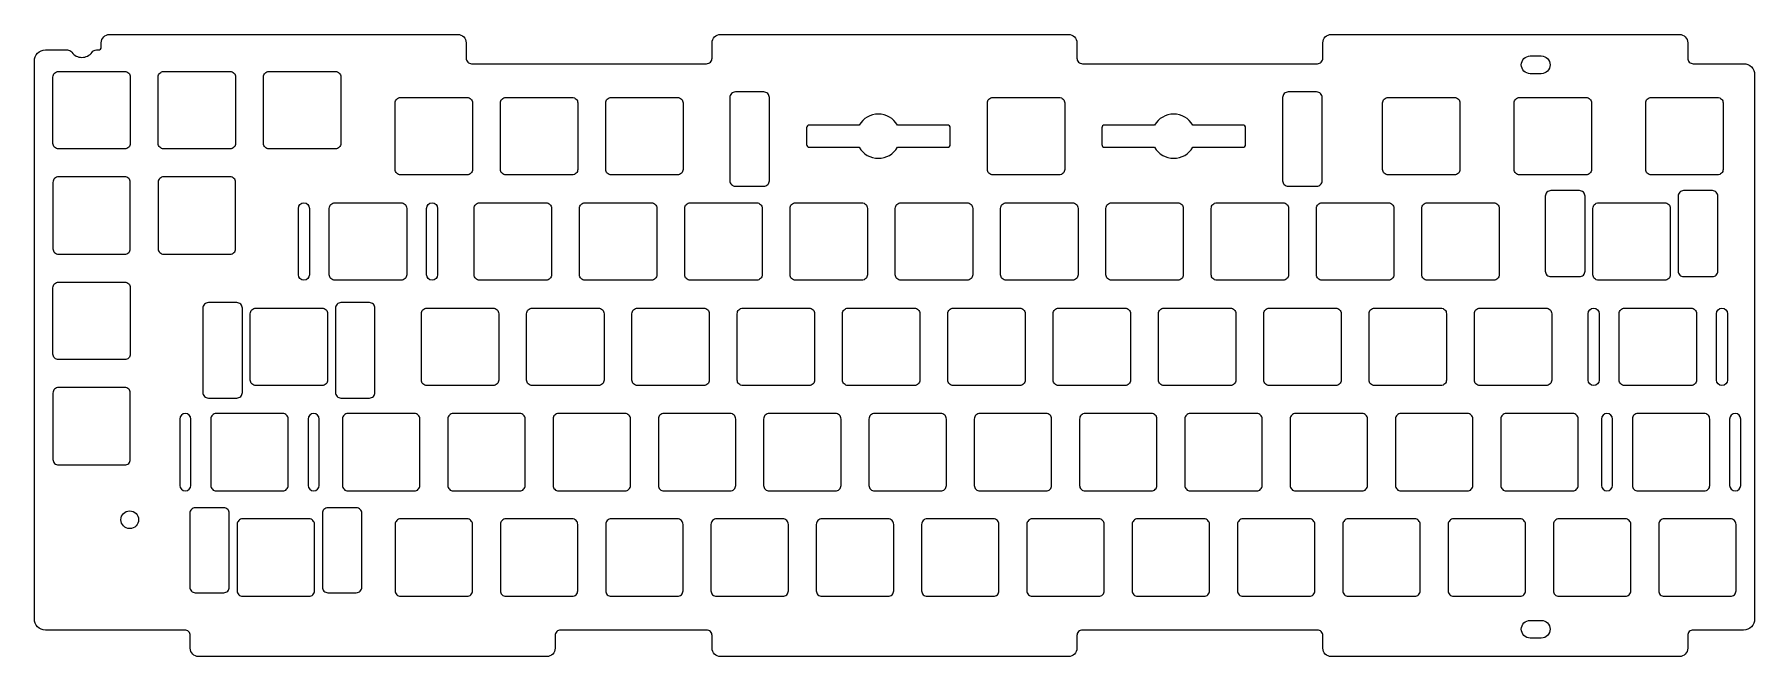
# Model space of a CAD drawing. Header units: millimetres. Extents: x -156 to 156, y -56 to 56.
import ezdxf

# ---------------------------------------------------------------- set-up
doc = ezdxf.new("R2010")
doc.units = ezdxf.units.MM
doc.layers.get('0').update_dxf_attribs({"linetype": 'CONTINUOUS'})

msp = doc.modelspace()

# ---------------------------------------------------------------- linework, layer by layer
for points in [[(155.6, 49.2), (155.6, -49.2, -0.414214), (153.6, -51.2), (144.5, -51.2, 0.414214), (143.5, -52.2), (143.5, -54.5, -0.414214), (142, -56), (79, -56, -0.414214), (77.5, -54.5), (77.5, -52.2, 0.414214), (76.5, -51.2), (34, -51.2, 0.414214), (33, -52.2), (33, -54.5, -0.414214), (31.5, -56), (-31.5, -56, -0.414214), (-33, -54.5), (-33, -52.2, 0.414214), (-34, -51.2), (-60.4, -51.2, 0.414214), (-61.4, -52.2), (-61.4, -54.5, -0.414214), (-62.9, -56), (-125.9, -56, -0.414214), (-127.4, -54.5), (-127.4, -52.2, 0.414214), (-128.4, -51.2), (-153.6, -51.2, -0.414214), (-155.6, -49.2), (-155.6, 51.7, -0.414214), (-153.6, 53.7), (-149.64, 53.7, -0.241114), (-148.83, 53.28, 0.511992), (-145.17, 53.28, -0.241114), (-144.36, 53.7), (-144, 53.7, 0.414214), (-143.5, 54.2), (-143.5, 55, -0.414214), (-142, 56.5), (-79, 56.5, -0.414214), (-77.5, 55), (-77.5, 52.2, 0.414214), (-76.5, 51.2), (-34, 51.2, 0.414214), (-33, 52.2), (-33, 55, -0.414214), (-31.5, 56.5), (31.5, 56.5, -0.414214), (33, 55), (33, 52.2, 0.414214), (34, 51.2), (76.5, 51.2, 0.414214), (77.5, 52.2), (77.5, 55, -0.414214), (79, 56.5), (142, 56.5, -0.414214), (143.5, 55), (143.5, 52.2, 0.414214), (144.5, 51.2), (153.6, 51.2, -0.414214)], [(-138.25, 36.8, -0.414214), (-139.25, 35.8), (-151.25, 35.8, -0.414214), (-152.25, 36.8), (-152.25, 48.8, -0.414214), (-151.25, 49.8), (-139.25, 49.8, -0.414214), (-138.25, 48.8)], [(-119.2, 36.8, -0.414214), (-120.2, 35.8), (-132.2, 35.8, -0.414214), (-133.2, 36.8), (-133.2, 48.8, -0.414214), (-132.2, 49.8), (-120.2, 49.8, -0.414214), (-119.2, 48.8)], [(-100.15, 36.8, -0.414214), (-101.15, 35.8), (-113.15, 35.8, -0.414214), (-114.15, 36.8), (-114.15, 48.8, -0.414214), (-113.15, 49.8), (-101.15, 49.8, -0.414214), (-100.15, 48.8)], [(117, 52.6, -1), (117, 49.4), (115, 49.4, -1), (115, 52.6)], [(-90.35, 44.1, -0.414214), (-89.35, 45.1), (-77.35, 45.1, -0.414214), (-76.35, 44.1), (-76.35, 32.1, -0.414214), (-77.35, 31.1), (-89.35, 31.1, -0.414214), (-90.35, 32.1)], [(-71.3, 44.1, -0.414214), (-70.3, 45.1), (-58.3, 45.1, -0.414214), (-57.3, 44.1), (-57.3, 32.1, -0.414214), (-58.3, 31.1), (-70.3, 31.1, -0.414214), (-71.3, 32.1)], [(-52.25, 44.1, -0.414214), (-51.25, 45.1), (-39.25, 45.1, -0.414214), (-38.25, 44.1), (-38.25, 32.1, -0.414214), (-39.25, 31.1), (-51.25, 31.1, -0.414214), (-52.25, 32.1)], [(-29.78, 45.1), (-29.78, 30.05, 0.414214), (-28.78, 29.05), (-23.63, 29.05, 0.414214), (-22.63, 30.05), (-22.63, 45.1, 0.414214), (-23.63, 46.1), (-28.78, 46.1, 0.414214)], [(16.8, 44.1, -0.414214), (17.8, 45.1), (29.8, 45.1, -0.414214), (30.8, 44.1), (30.8, 32.1, -0.414214), (29.8, 31.1), (17.8, 31.1, -0.414214), (16.8, 32.1)], [(70.22, 45.1), (70.22, 30.05, 0.414214), (71.22, 29.05), (76.37, 29.05, 0.414214), (77.37, 30.05), (77.37, 45.1, 0.414214), (76.37, 46.1), (71.22, 46.1, 0.414214)], [(89.3, 31.1, -0.414214), (88.3, 32.1), (88.3, 44.1, -0.414214), (89.3, 45.1), (101.3, 45.1, -0.414214), (102.3, 44.1), (102.3, 32.1, -0.414214), (101.3, 31.1)], [(113.1, 31.1, -0.414214), (112.1, 32.1), (112.1, 44.1, -0.414214), (113.1, 45.1), (125.1, 45.1, -0.414214), (126.1, 44.1), (126.1, 32.1, -0.414214), (125.1, 31.1)], [(136.9, 31.1, -0.414214), (135.9, 32.1), (135.9, 44.1, -0.414214), (136.9, 45.1), (148.9, 45.1, -0.414214), (149.9, 44.1), (149.9, 32.1, -0.414214), (148.9, 31.1)], [(10.09, 36.6), (10.09, 39.6, 0.414214), (9.59, 40.1), (0.55, 40.1, 0.57735), (-6.38, 40.1), (-15.41, 40.1, 0.414214), (-15.91, 39.6), (-15.91, 36.6, 0.414214), (-15.41, 36.1), (-6.38, 36.1, 0.57735), (0.55, 36.1), (9.59, 36.1, 0.414214)], [(63.51, 36.6), (63.51, 39.6, 0.414214), (63.01, 40.1), (53.98, 40.1, 0.57735), (47.05, 40.1), (38.01, 40.1, 0.414214), (37.51, 39.6), (37.51, 36.6, 0.414214), (38.01, 36.1), (47.05, 36.1, 0.57735), (53.98, 36.1), (63.01, 36.1, 0.414214)], [(-138.25, 17.75), (-138.25, 29.75, 0.414214), (-139.25, 30.75), (-151.25, 30.75, 0.414214), (-152.25, 29.75), (-152.25, 17.75, 0.414214), (-151.25, 16.75), (-139.25, 16.75, 0.414214)], [(-133.2, 29.75), (-133.2, 17.75, 0.414214), (-132.2, 16.75), (-120.2, 16.75, 0.414214), (-119.2, 17.75), (-119.2, 29.75, 0.414214), (-120.2, 30.75), (-132.2, 30.75, 0.414214)], [(124.93, 13.7), (124.93, 27.25, 0.414214), (123.93, 28.25), (118.73, 28.25, 0.414214), (117.73, 27.25), (117.73, 13.7, 0.414214), (118.73, 12.7), (123.93, 12.7, 0.414214)], [(148.96, 13.7), (148.96, 27.25, 0.414214), (147.96, 28.25), (142.76, 28.25, 0.414214), (141.76, 27.25), (141.76, 13.7, 0.414214), (142.76, 12.7), (147.96, 12.7, 0.414214)], [(-105.85, 13.05, -1), (-107.85, 13.05), (-107.85, 25.05, -1), (-105.85, 25.05)], [(-89.25, 26.05, -0.414214), (-88.25, 25.05), (-88.25, 13.05, -0.414214), (-89.25, 12.05), (-101.25, 12.05, -0.414214), (-102.25, 13.05), (-102.25, 25.05, -0.414214), (-101.25, 26.05)], [(-82.65, 13.05, -1), (-84.65, 13.05), (-84.65, 25.05, -1), (-82.65, 25.05)], [(-76.05, 25.05, -0.414214), (-75.05, 26.05), (-63.05, 26.05, -0.414214), (-62.05, 25.05), (-62.05, 13.05, -0.414214), (-63.05, 12.05), (-75.05, 12.05, -0.414214), (-76.05, 13.05)], [(-57, 25.05, -0.414214), (-56, 26.05), (-44, 26.05, -0.414214), (-43, 25.05), (-43, 13.05, -0.414214), (-44, 12.05), (-56, 12.05, -0.414214), (-57, 13.05)], [(-37.95, 25.05, -0.414214), (-36.95, 26.05), (-24.95, 26.05, -0.414214), (-23.95, 25.05), (-23.95, 13.05, -0.414214), (-24.95, 12.05), (-36.95, 12.05, -0.414214), (-37.95, 13.05)], [(-18.9, 25.05, -0.414214), (-17.9, 26.05), (-5.9, 26.05, -0.414214), (-4.9, 25.05), (-4.9, 13.05, -0.414214), (-5.9, 12.05), (-17.9, 12.05, -0.414214), (-18.9, 13.05)], [(0.15, 25.05, -0.414214), (1.15, 26.05), (13.15, 26.05, -0.414214), (14.15, 25.05), (14.15, 13.05, -0.414214), (13.15, 12.05), (1.15, 12.05, -0.414214), (0.15, 13.05)], [(19.2, 25.05, -0.414214), (20.2, 26.05), (32.2, 26.05, -0.414214), (33.2, 25.05), (33.2, 13.05, -0.414214), (32.2, 12.05), (20.2, 12.05, -0.414214), (19.2, 13.05)], [(51.25, 26.05, -0.414214), (52.25, 25.05), (52.25, 13.05, -0.414214), (51.25, 12.05), (39.25, 12.05, -0.414214), (38.25, 13.05), (38.25, 25.05, -0.414214), (39.25, 26.05)], [(58.3, 12.05, -0.414214), (57.3, 13.05), (57.3, 25.05, -0.414214), (58.3, 26.05), (70.3, 26.05, -0.414214), (71.3, 25.05), (71.3, 13.05, -0.414214), (70.3, 12.05)], [(77.35, 12.05, -0.414214), (76.35, 13.05), (76.35, 25.05, -0.414214), (77.35, 26.05), (89.35, 26.05, -0.414214), (90.35, 25.05), (90.35, 13.05, -0.414214), (89.35, 12.05)], [(108.4, 26.05, -0.414214), (109.4, 25.05), (109.4, 13.05, -0.414214), (108.4, 12.05), (96.4, 12.05, -0.414214), (95.4, 13.05), (95.4, 25.05, -0.414214), (96.4, 26.05)], [(140.35, 13.05, -0.414214), (139.35, 12.05), (127.35, 12.05, -0.414214), (126.35, 13.05), (126.35, 25.05, -0.414214), (127.35, 26.05), (139.35, 26.05, -0.414214), (140.35, 25.05)], [(-138.25, -1.3, -0.414214), (-139.25, -2.3), (-151.25, -2.3, -0.414214), (-152.25, -1.3), (-152.25, 10.7, -0.414214), (-151.25, 11.7), (-139.25, 11.7, -0.414214), (-138.25, 10.7)], [(-125.12, 7), (-125.12, -8.25, 0.414214), (-124.12, -9.25), (-118.97, -9.25, 0.414214), (-117.97, -8.25), (-117.97, 7, 0.414214), (-118.97, 8), (-124.12, 8, 0.414214)], [(-102.55, -6, -0.414214), (-103.55, -7), (-115.55, -7, -0.414214), (-116.55, -6), (-116.55, 6, -0.414214), (-115.55, 7), (-103.55, 7, -0.414214), (-102.55, 6)], [(-101.14, 7), (-101.14, -8.25, 0.414214), (-100.14, -9.25), (-94.99, -9.25, 0.414214), (-93.99, -8.25), (-93.99, 7, 0.414214), (-94.99, 8), (-100.14, 8, 0.414214)], [(-85.6, 6, -0.414214), (-84.6, 7), (-72.6, 7, -0.414214), (-71.6, 6), (-71.6, -6, -0.414214), (-72.6, -7), (-84.6, -7, -0.414214), (-85.6, -6)], [(-66.55, 6, -0.414214), (-65.55, 7), (-53.55, 7, -0.414214), (-52.55, 6), (-52.55, -6, -0.414214), (-53.55, -7), (-65.55, -7, -0.414214), (-66.55, -6)], [(-47.5, 6, -0.414214), (-46.5, 7), (-34.5, 7, -0.414214), (-33.5, 6), (-33.5, -6, -0.414214), (-34.5, -7), (-46.5, -7, -0.414214), (-47.5, -6)], [(-28.45, 6, -0.414214), (-27.45, 7), (-15.45, 7, -0.414214), (-14.45, 6), (-14.45, -6, -0.414214), (-15.45, -7), (-27.45, -7, -0.414214), (-28.45, -6)], [(-9.4, 6, -0.414214), (-8.4, 7), (3.6, 7, -0.414214), (4.6, 6), (4.6, -6, -0.414214), (3.6, -7), (-8.4, -7, -0.414214), (-9.4, -6)], [(9.65, 6, -0.414214), (10.65, 7), (22.65, 7, -0.414214), (23.65, 6), (23.65, -6, -0.414214), (22.65, -7), (10.65, -7, -0.414214), (9.65, -6)], [(28.7, 6, -0.414214), (29.7, 7), (41.7, 7, -0.414214), (42.7, 6), (42.7, -6, -0.414214), (41.7, -7), (29.7, -7, -0.414214), (28.7, -6)], [(47.75, 6, -0.414214), (48.75, 7), (60.75, 7, -0.414214), (61.75, 6), (61.75, -6, -0.414214), (60.75, -7), (48.75, -7, -0.414214), (47.75, -6)], [(66.8, 6, -0.414214), (67.8, 7), (79.8, 7, -0.414214), (80.8, 6), (80.8, -6, -0.414214), (79.8, -7), (67.8, -7, -0.414214), (66.8, -6)], [(85.85, 6, -0.414214), (86.85, 7), (98.85, 7, -0.414214), (99.85, 6), (99.85, -6, -0.414214), (98.85, -7), (86.85, -7, -0.414214), (85.85, -6)], [(104.9, 6, -0.414214), (105.9, 7), (117.9, 7, -0.414214), (118.9, 6), (118.9, -6, -0.414214), (117.9, -7), (105.9, -7, -0.414214), (104.9, -6)], [(125.5, 6, -1), (127.5, 6), (127.5, -6, -1), (125.5, -6)], [(131.1, 6, -0.414214), (132.1, 7), (144.1, 7, -0.414214), (145.1, 6), (145.1, -6, -0.414214), (144.1, -7), (132.1, -7, -0.414214), (131.1, -6)], [(150.7, -6, -1), (148.7, -6), (148.7, 6, -1), (150.7, 6)], [(-138.25, -20.35), (-138.25, -8.35, 0.414214), (-139.25, -7.35), (-151.25, -7.35, 0.414214), (-152.25, -8.35), (-152.25, -20.35, 0.414214), (-151.25, -21.35), (-139.25, -21.35, 0.414214)], [(-127.29, -25.05), (-127.29, -13.05, 1), (-129.29, -13.05), (-129.29, -25.05, 1)], [(-123.69, -13.05), (-123.69, -25.05, 0.414214), (-122.69, -26.05), (-110.69, -26.05, 0.414214), (-109.69, -25.05), (-109.69, -13.05, 0.414214), (-110.69, -12.05), (-122.69, -12.05, 0.414214)], [(-106.09, -13.05), (-106.09, -25.05, 1), (-104.09, -25.05), (-104.09, -13.05, 1)], [(-99.87, -13.05), (-99.87, -25.05, 0.414214), (-98.87, -26.05), (-86.87, -26.05, 0.414214), (-85.87, -25.05), (-85.87, -13.05, 0.414214), (-86.87, -12.05), (-98.87, -12.05, 0.414214)], [(-80.82, -13.05), (-80.82, -25.05, 0.414214), (-79.82, -26.05), (-67.82, -26.05, 0.414214), (-66.82, -25.05), (-66.82, -13.05, 0.414214), (-67.82, -12.05), (-79.82, -12.05, 0.414214)], [(-61.77, -13.05), (-61.77, -25.05, 0.414214), (-60.77, -26.05), (-48.77, -26.05, 0.414214), (-47.77, -25.05), (-47.77, -13.05, 0.414214), (-48.77, -12.05), (-60.77, -12.05, 0.414214)], [(-42.72, -13.05), (-42.72, -25.05, 0.414214), (-41.72, -26.05), (-29.72, -26.05, 0.414214), (-28.72, -25.05), (-28.72, -13.05, 0.414214), (-29.72, -12.05), (-41.72, -12.05, 0.414214)], [(-23.67, -13.05), (-23.67, -25.05, 0.414214), (-22.67, -26.05), (-10.67, -26.05, 0.414214), (-9.67, -25.05), (-9.67, -13.05, 0.414214), (-10.67, -12.05), (-22.67, -12.05, 0.414214)], [(-4.62, -13.05), (-4.62, -25.05, 0.414214), (-3.62, -26.05), (8.38, -26.05, 0.414214), (9.38, -25.05), (9.38, -13.05, 0.414214), (8.38, -12.05), (-3.62, -12.05, 0.414214)], [(14.43, -13.05), (14.43, -25.05, 0.414214), (15.43, -26.05), (27.43, -26.05, 0.414214), (28.43, -25.05), (28.43, -13.05, 0.414214), (27.43, -12.05), (15.43, -12.05, 0.414214)], [(33.48, -13.05), (33.48, -25.05, 0.414214), (34.48, -26.05), (46.48, -26.05, 0.414214), (47.48, -25.05), (47.48, -13.05, 0.414214), (46.48, -12.05), (34.48, -12.05, 0.414214)], [(52.53, -13.05), (52.53, -25.05, 0.414214), (53.53, -26.05), (65.53, -26.05, 0.414214), (66.53, -25.05), (66.53, -13.05, 0.414214), (65.53, -12.05), (53.53, -12.05, 0.414214)], [(71.58, -13.05), (71.58, -25.05, 0.414214), (72.58, -26.05), (84.58, -26.05, 0.414214), (85.58, -25.05), (85.58, -13.05, 0.414214), (84.58, -12.05), (72.58, -12.05, 0.414214)], [(90.63, -13.05), (90.63, -25.05, 0.414214), (91.63, -26.05), (103.63, -26.05, 0.414214), (104.63, -25.05), (104.63, -13.05, 0.414214), (103.63, -12.05), (91.63, -12.05, 0.414214)], [(109.68, -13.05), (109.68, -25.05, 0.414214), (110.68, -26.05), (122.68, -26.05, 0.414214), (123.68, -25.05), (123.68, -13.05, 0.414214), (122.68, -12.05), (110.68, -12.05, 0.414214)], [(129.89, -25.05), (129.89, -13.05, 1), (127.89, -13.05), (127.89, -25.05, 1)], [(133.49, -13.05), (133.49, -25.05, 0.414214), (134.49, -26.05), (146.49, -26.05, 0.414214), (147.49, -25.05), (147.49, -13.05, 0.414214), (146.49, -12.05), (134.49, -12.05, 0.414214)], [(151.09, -13.05), (151.09, -25.05, 1), (153.09, -25.05), (153.09, -13.05, 1)], [(-120.34, -43.45), (-120.34, -30.1, 0.414214), (-121.34, -29.1), (-126.49, -29.1, 0.414214), (-127.49, -30.1), (-127.49, -43.45, 0.414214), (-126.49, -44.45), (-121.34, -44.45, 0.414214)], [(-104.92, -44.1), (-104.92, -32.1, 0.414214), (-105.92, -31.1), (-117.92, -31.1, 0.414214), (-118.92, -32.1), (-118.92, -44.1, 0.414214), (-117.92, -45.1), (-105.92, -45.1, 0.414214)], [(-97.36, -29.1), (-102.51, -29.1, 0.414214), (-103.51, -30.1), (-103.51, -43.45, 0.414214), (-102.51, -44.45), (-97.36, -44.45, 0.414214), (-96.36, -43.45), (-96.36, -30.1, 0.414214)], [(-90.35, -32.1), (-90.35, -44.1, 0.414214), (-89.35, -45.1), (-77.35, -45.1, 0.414214), (-76.35, -44.1), (-76.35, -32.1, 0.414214), (-77.35, -31.1), (-89.35, -31.1, 0.414214)], [(-71.3, -32.1), (-71.3, -44.1, 0.414214), (-70.3, -45.1), (-58.3, -45.1, 0.414214), (-57.3, -44.1), (-57.3, -32.1, 0.414214), (-58.3, -31.1), (-70.3, -31.1, 0.414214)], [(-52.25, -32.1), (-52.25, -44.1, 0.414214), (-51.25, -45.1), (-39.25, -45.1, 0.414214), (-38.25, -44.1), (-38.25, -32.1, 0.414214), (-39.25, -31.1), (-51.25, -31.1, 0.414214)], [(-33.2, -32.1), (-33.2, -44.1, 0.414214), (-32.2, -45.1), (-20.2, -45.1, 0.414214), (-19.2, -44.1), (-19.2, -32.1, 0.414214), (-20.2, -31.1), (-32.2, -31.1, 0.414214)], [(-14.15, -32.1), (-14.15, -44.1, 0.414214), (-13.15, -45.1), (-1.15, -45.1, 0.414214), (-0.15, -44.1), (-0.15, -32.1, 0.414214), (-1.15, -31.1), (-13.15, -31.1, 0.414214)], [(4.9, -32.1), (4.9, -44.1, 0.414214), (5.9, -45.1), (17.9, -45.1, 0.414214), (18.9, -44.1), (18.9, -32.1, 0.414214), (17.9, -31.1), (5.9, -31.1, 0.414214)], [(23.95, -32.1), (23.95, -44.1, 0.414214), (24.95, -45.1), (36.95, -45.1, 0.414214), (37.95, -44.1), (37.95, -32.1, 0.414214), (36.95, -31.1), (24.95, -31.1, 0.414214)], [(43, -32.1), (43, -44.1, 0.414214), (44, -45.1), (56, -45.1, 0.414214), (57, -44.1), (57, -32.1, 0.414214), (56, -31.1), (44, -31.1, 0.414214)], [(62.05, -32.1), (62.05, -44.1, 0.414214), (63.05, -45.1), (75.05, -45.1, 0.414214), (76.05, -44.1), (76.05, -32.1, 0.414214), (75.05, -31.1), (63.05, -31.1, 0.414214)], [(81.1, -32.1), (81.1, -44.1, 0.414214), (82.1, -45.1), (94.1, -45.1, 0.414214), (95.1, -44.1), (95.1, -32.1, 0.414214), (94.1, -31.1), (82.1, -31.1, 0.414214)], [(100.15, -32.1), (100.15, -44.1, 0.414214), (101.15, -45.1), (113.15, -45.1, 0.414214), (114.15, -44.1), (114.15, -32.1, 0.414214), (113.15, -31.1), (101.15, -31.1, 0.414214)], [(119.2, -32.1), (119.2, -44.1, 0.414214), (120.2, -45.1), (132.2, -45.1, 0.414214), (133.2, -44.1), (133.2, -32.1, 0.414214), (132.2, -31.1), (120.2, -31.1, 0.414214)], [(138.25, -32.1), (138.25, -44.1, 0.414214), (139.25, -45.1), (151.25, -45.1, 0.414214), (152.25, -44.1), (152.25, -32.1, 0.414214), (151.25, -31.1), (139.25, -31.1, 0.414214)], [(117, -49.45, -1), (117, -52.65), (115, -52.65, -1), (115, -49.45)]]:
    msp.add_lwpolyline(points, format="xyb", close=True)
msp.add_circle((-138.35, -31.25), 1.6)

doc.saveas('drawing.dxf')
